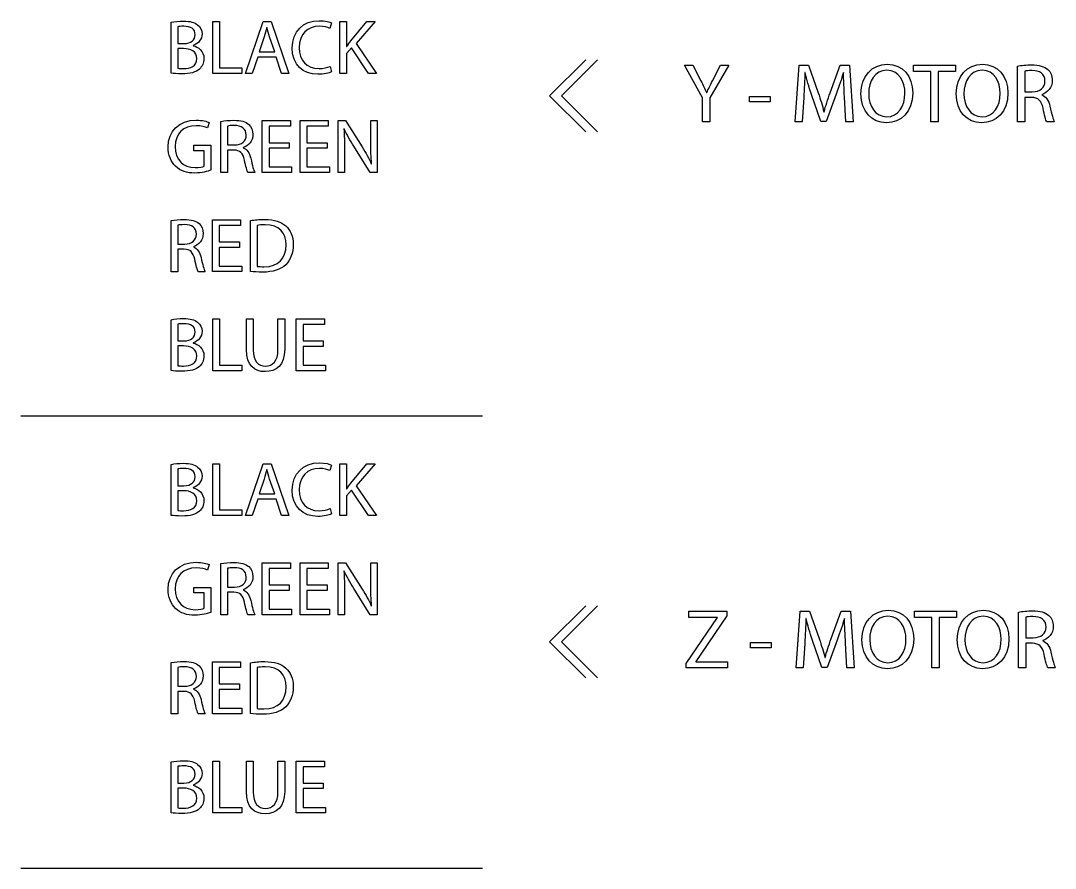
# Model space of a CAD drawing. Header units: millimetres. Extents: x -1014 to -186, y -862 to -38.
# Drawn here: x -564.1 to -511.9, y -216.5 to -173.7 of the extents above; entities that cross this region are included whole.
import ezdxf

# ---------------------------------------------------------------- set-up
doc = ezdxf.new("R2010")
doc.units = ezdxf.units.MM
doc.layers.add('TEXT', color=5, linetype='Continuous', true_color=0x0000ff)

msp = doc.modelspace()

# ---------------------------------------------------------------- linework, layer by layer
at = {"layer": 'TEXT', "color": 5, "lineweight": 25, "true_color": 0x0000ff}
for points in [[(-556.499, -176.375), (-556.499, -173.806), (-556.499, -173.806)], [(-556.162, -174.031), (-556.162, -174.877), (-556.162, -174.877)], [(-554.4, -173.767), (-554.058, -173.767), (-554.058, -176.1), (-552.94, -176.1), (-552.94, -176.383), (-554.4, -176.383), (-554.4, -173.767), (-554.4, -173.767)], [(-552.141, -175.56), (-552.413, -176.383), (-552.762, -176.383), (-551.87, -173.767), (-551.466, -173.767), (-550.574, -176.383), (-550.934, -176.383), (-551.214, -175.56), (-552.141, -175.56), (-552.141, -175.56)], [(-551.676, -174.065), (-551.683, -174.065)], [(-548.416, -173.841), (-548.501, -174.116)], [(-547.997, -173.767), (-547.659, -173.767), (-547.659, -175.028), (-547.648, -175.028)], [(-547.442, -174.749), (-546.643, -173.767), (-546.223, -173.767), (-547.17, -174.877), (-546.149, -176.383), (-546.549, -176.383), (-547.407, -175.098), (-547.659, -175.385), (-547.659, -176.383), (-547.997, -176.383), (-547.997, -173.767), (-547.997, -173.767)], [(-551.816, -174.539), (-552.071, -175.296), (-551.28, -175.296), (-551.28, -175.296)], [(-551.28, -175.296), (-551.54, -174.543)], [(-556.162, -174.877), (-555.855, -174.877)], [(-555.882, -175.129), (-556.162, -175.129), (-556.162, -176.126), (-556.162, -176.126)], [(-555.389, -174.974), (-555.389, -174.985)], [(-535.609, -179.327), (-537.426, -177.51), (-535.609, -175.694)], [(-535.009, -179.327), (-536.825, -177.51), (-535.009, -175.694)], [(-548.489, -176.029), (-548.423, -176.301), (-548.423, -176.301)], [(-529.717, -178.827), (-529.717, -177.617), (-530.623, -175.975), (-530.2, -175.975), (-529.797, -176.762)], [(-529.218, -176.762), (-528.808, -175.975), (-528.393, -175.975), (-529.345, -177.612), (-529.345, -178.827), (-529.717, -178.827), (-529.717, -178.827)], [(-524.616, -177.605), (-524.692, -178.827), (-525.043, -178.827), (-524.844, -175.975), (-524.375, -175.975), (-523.888, -177.355)], [(-523.287, -177.355), (-522.78, -175.975), (-522.31, -175.975), (-522.132, -178.827), (-522.496, -178.827), (-522.564, -177.575), (-522.564, -177.575)], [(-518.211, -176.288), (-519.079, -176.288), (-519.079, -175.975), (-516.967, -175.975), (-516.967, -176.288), (-517.839, -176.288), (-517.839, -178.827), (-518.211, -178.827), (-518.211, -176.288), (-518.211, -176.288)], [(-513.131, -177.591), (-513.478, -177.591), (-513.478, -178.826), (-513.847, -178.826), (-513.847, -176.013), (-513.847, -176.013)], [(-524.552, -176.343), (-524.561, -176.343)], [(-522.61, -176.343), (-522.619, -176.343)], [(-513.478, -176.271), (-513.478, -177.312), (-513.478, -177.312)], [(-529.514, -177.35), (-529.505, -177.35)], [(-527.359, -177.549), (-526.313, -177.549), (-526.313, -177.82), (-527.359, -177.82), (-527.359, -177.549), (-527.359, -177.549)], [(-522.978, -177.427), (-523.482, -178.81), (-523.761, -178.81), (-524.226, -177.452)], [(-513.478, -177.312), (-513.102, -177.312)], [(-512.623, -177.456), (-512.623, -177.469)], [(-523.601, -178.315), (-523.592, -178.315)], [(-554.582, -178.86), (-554.667, -179.136)], [(-553.336, -180.249), (-553.654, -180.249), (-553.654, -181.382), (-553.992, -181.382), (-553.992, -178.801), (-553.992, -178.801)], [(-550.554, -180.156), (-551.567, -180.156), (-551.567, -181.099), (-550.434, -181.099), (-550.434, -181.382), (-551.908, -181.382), (-551.908, -178.767), (-550.492, -178.767), (-550.492, -179.05), (-551.567, -179.05), (-551.567, -179.877), (-550.554, -179.877), (-550.554, -180.156), (-550.554, -180.156)], [(-548.645, -180.156), (-549.658, -180.156), (-549.658, -181.099), (-548.524, -181.099), (-548.524, -181.382), (-549.999, -181.382), (-549.999, -178.767), (-548.583, -178.767), (-548.583, -179.05), (-549.658, -179.05), (-549.658, -179.877), (-548.645, -179.877), (-548.645, -180.156), (-548.645, -180.156)], [(-548.086, -181.382), (-548.086, -178.767), (-547.714, -178.767), (-546.879, -180.09)], [(-546.44, -179.861), (-546.44, -178.767), (-546.122, -178.767), (-546.122, -181.382), (-546.464, -181.382), (-547.294, -180.055)], [(-511.989, -178.827), (-512.369, -178.827)], [(-553.654, -179.039), (-553.654, -179.993), (-553.654, -179.993)], [(-547.78, -179.182), (-547.791, -179.186)], [(-554.838, -181.061), (-554.838, -180.281), (-555.366, -180.281), (-555.366, -180.009), (-554.504, -180.009), (-554.504, -181.266), (-554.504, -181.266)], [(-553.654, -179.993), (-553.309, -179.993)], [(-552.871, -180.125), (-552.871, -180.137)], [(-547.768, -180.265), (-547.768, -181.382), (-548.086, -181.382), (-548.086, -181.382)], [(-546.413, -180.94), (-546.402, -180.936)], [(-552.288, -181.382), (-552.638, -181.382)], [(-555.843, -185.249), (-556.162, -185.249), (-556.162, -186.383), (-556.499, -186.383), (-556.499, -183.802), (-556.499, -183.802)], [(-556.162, -184.039), (-556.162, -184.993), (-556.162, -184.993)], [(-553.061, -185.156), (-554.074, -185.156), (-554.074, -186.099), (-552.94, -186.099), (-552.94, -186.382), (-554.415, -186.382), (-554.415, -183.766), (-552.999, -183.766), (-552.999, -184.05), (-554.074, -184.05), (-554.074, -184.877), (-553.061, -184.877), (-553.061, -185.156), (-553.061, -185.156)], [(-552.502, -186.375), (-552.502, -183.806), (-552.502, -183.806)], [(-552.165, -184.05), (-552.165, -186.119), (-552.165, -186.119)], [(-556.162, -184.993), (-555.816, -184.993)], [(-555.377, -185.125), (-555.377, -185.137)], [(-554.795, -186.383), (-555.145, -186.383)], [(-554.4, -188.767), (-554.058, -188.767), (-554.058, -191.099), (-552.94, -191.099), (-552.94, -191.383), (-554.4, -191.383), (-554.4, -188.767), (-554.4, -188.767)], [(-552.708, -190.307), (-552.708, -188.767), (-552.366, -188.767), (-552.366, -188.767)], [(-552.366, -188.767), (-552.366, -190.319)], [(-551.12, -190.319), (-551.12, -188.767), (-550.779, -188.767), (-550.779, -190.296)], [(-548.842, -190.156), (-549.856, -190.156), (-549.856, -191.099), (-548.722, -191.099), (-548.722, -191.383), (-550.197, -191.383), (-550.197, -188.767), (-548.78, -188.767), (-548.78, -189.05), (-549.856, -189.05), (-549.856, -189.877), (-548.842, -189.877), (-548.842, -190.156), (-548.842, -190.156)], [(-556.499, -191.375), (-556.499, -188.806), (-556.499, -188.806)], [(-556.162, -189.031), (-556.162, -189.877), (-556.162, -189.877)], [(-556.162, -189.877), (-555.855, -189.877)], [(-555.882, -190.129), (-556.162, -190.129), (-556.162, -191.126), (-556.162, -191.126)], [(-555.389, -189.974), (-555.389, -189.985)], [(-564.086, -193.648), (-540.803, -193.648)], [(-554.4, -196.067), (-554.058, -196.067), (-554.058, -198.4), (-552.94, -198.4), (-552.94, -198.683), (-554.4, -198.683), (-554.4, -196.067), (-554.4, -196.067)], [(-552.141, -197.86), (-552.413, -198.683), (-552.762, -198.683), (-551.87, -196.067), (-551.466, -196.067), (-550.574, -198.683), (-550.934, -198.683), (-551.214, -197.86), (-552.141, -197.86), (-552.141, -197.86)], [(-547.997, -196.067), (-547.659, -196.067), (-547.659, -197.329), (-547.648, -197.329)], [(-547.442, -197.049), (-546.643, -196.067), (-546.223, -196.067), (-547.17, -197.177), (-546.149, -198.683), (-546.549, -198.683), (-547.407, -197.399), (-547.659, -197.686), (-547.659, -198.683), (-547.997, -198.683), (-547.997, -196.067), (-547.997, -196.067)], [(-556.499, -198.675), (-556.499, -196.106), (-556.499, -196.106)], [(-556.162, -196.331), (-556.162, -197.177), (-556.162, -197.177)], [(-551.676, -196.366), (-551.683, -196.366)], [(-548.416, -196.141), (-548.501, -196.417)], [(-551.816, -196.84), (-552.071, -197.596), (-551.28, -197.596), (-551.28, -197.596)], [(-551.28, -197.596), (-551.54, -196.844)], [(-556.162, -197.177), (-555.855, -197.177)], [(-555.882, -197.43), (-556.162, -197.43), (-556.162, -198.427), (-556.162, -198.427)], [(-555.389, -197.274), (-555.389, -197.286)], [(-548.489, -198.33), (-548.423, -198.601), (-548.423, -198.601)], [(-554.582, -201.16), (-554.667, -201.436)], [(-553.336, -202.549), (-553.654, -202.549), (-553.654, -203.683), (-553.992, -203.683), (-553.992, -201.102), (-553.992, -201.102)], [(-550.554, -202.456), (-551.567, -202.456), (-551.567, -203.4), (-550.434, -203.4), (-550.434, -203.683), (-551.908, -203.683), (-551.908, -201.067), (-550.492, -201.067), (-550.492, -201.35), (-551.567, -201.35), (-551.567, -202.177), (-550.554, -202.177), (-550.554, -202.456), (-550.554, -202.456)], [(-548.645, -202.456), (-549.658, -202.456), (-549.658, -203.4), (-548.524, -203.4), (-548.524, -203.683), (-549.999, -203.683), (-549.999, -201.067), (-548.583, -201.067), (-548.583, -201.35), (-549.658, -201.35), (-549.658, -202.177), (-548.645, -202.177), (-548.645, -202.456), (-548.645, -202.456)], [(-548.086, -203.683), (-548.086, -201.067), (-547.714, -201.067), (-546.879, -202.391)], [(-546.44, -202.162), (-546.44, -201.067), (-546.122, -201.067), (-546.122, -203.683), (-546.464, -203.683), (-547.294, -202.355)], [(-553.654, -201.339), (-553.654, -202.294), (-553.654, -202.294)], [(-547.78, -201.482), (-547.791, -201.486)], [(-554.838, -203.361), (-554.838, -202.581), (-555.366, -202.581), (-555.366, -202.309), (-554.504, -202.309), (-554.504, -203.566), (-554.504, -203.566)], [(-553.654, -202.294), (-553.309, -202.294)], [(-552.871, -202.426), (-552.871, -202.437)], [(-547.768, -202.565), (-547.768, -203.683), (-548.086, -203.683), (-548.086, -203.683)], [(-546.413, -203.241), (-546.402, -203.237)], [(-535.609, -206.861), (-537.426, -205.045), (-535.609, -203.229)], [(-535.009, -206.861), (-536.825, -205.045), (-535.009, -203.229)], [(-552.288, -203.683), (-552.638, -203.683)], [(-530.547, -206.146), (-528.968, -203.831), (-528.968, -203.819), (-530.411, -203.819), (-530.411, -203.51), (-528.486, -203.51), (-528.486, -203.734), (-530.06, -206.04), (-530.06, -206.053), (-528.465, -206.053), (-528.465, -206.362), (-530.547, -206.362), (-530.547, -206.146), (-530.547, -206.146)], [(-524.565, -205.138), (-524.641, -206.361), (-524.993, -206.361), (-524.794, -203.509), (-524.324, -203.509), (-523.838, -204.889)], [(-524.502, -203.878), (-524.51, -203.878)], [(-523.237, -204.889), (-522.729, -203.509), (-522.259, -203.509), (-522.081, -206.361), (-522.446, -206.361), (-522.513, -205.109), (-522.513, -205.109)], [(-522.56, -203.878), (-522.568, -203.878)], [(-518.16, -203.823), (-519.027, -203.823), (-519.027, -203.51), (-516.916, -203.51), (-516.916, -203.823), (-517.788, -203.823), (-517.788, -206.362), (-518.16, -206.362), (-518.16, -203.823), (-518.16, -203.823)], [(-513.08, -205.126), (-513.427, -205.126), (-513.427, -206.362), (-513.795, -206.362), (-513.795, -203.548), (-513.795, -203.548)], [(-513.427, -203.806), (-513.427, -204.847), (-513.427, -204.847)], [(-513.427, -204.847), (-513.051, -204.847)], [(-527.308, -205.084), (-526.263, -205.084), (-526.263, -205.355), (-527.308, -205.355), (-527.308, -205.084), (-527.308, -205.084)], [(-522.928, -204.961), (-523.432, -206.345), (-523.711, -206.345), (-524.176, -204.986)], [(-512.572, -204.991), (-512.572, -205.004)], [(-523.55, -205.849), (-523.541, -205.849)], [(-555.843, -207.55), (-556.162, -207.55), (-556.162, -208.683), (-556.499, -208.683), (-556.499, -206.102), (-556.499, -206.102)], [(-556.162, -206.339), (-556.162, -207.294), (-556.162, -207.294)], [(-553.061, -207.457), (-554.074, -207.457), (-554.074, -208.4), (-552.94, -208.4), (-552.94, -208.683), (-554.415, -208.683), (-554.415, -206.067), (-552.999, -206.067), (-552.999, -206.351), (-554.074, -206.351), (-554.074, -207.178), (-553.061, -207.178), (-553.061, -207.457), (-553.061, -207.457)], [(-552.502, -208.675), (-552.502, -206.106), (-552.502, -206.106)], [(-552.165, -206.351), (-552.165, -208.419), (-552.165, -208.419)], [(-511.938, -206.362), (-512.318, -206.362)], [(-556.162, -207.294), (-555.816, -207.294)], [(-555.377, -207.426), (-555.377, -207.437)], [(-554.795, -208.683), (-555.145, -208.683)], [(-556.499, -213.675), (-556.499, -211.106), (-556.499, -211.106)], [(-554.4, -211.067), (-554.058, -211.067), (-554.058, -213.4), (-552.94, -213.4), (-552.94, -213.683), (-554.4, -213.683), (-554.4, -211.067), (-554.4, -211.067)], [(-552.708, -212.608), (-552.708, -211.067), (-552.366, -211.067), (-552.366, -211.067)], [(-552.366, -211.067), (-552.366, -212.619)], [(-551.12, -212.619), (-551.12, -211.067), (-550.779, -211.067), (-550.779, -212.597)], [(-548.842, -212.456), (-549.856, -212.456), (-549.856, -213.4), (-548.722, -213.4), (-548.722, -213.683), (-550.197, -213.683), (-550.197, -211.067), (-548.78, -211.067), (-548.78, -211.351), (-549.856, -211.351), (-549.856, -212.177), (-548.842, -212.177), (-548.842, -212.456), (-548.842, -212.456)], [(-556.162, -211.331), (-556.162, -212.177), (-556.162, -212.177)], [(-556.162, -212.177), (-555.855, -212.177)], [(-555.882, -212.429), (-556.162, -212.429), (-556.162, -213.427), (-556.162, -213.427)], [(-555.389, -212.274), (-555.389, -212.286)], [(-564.086, -216.475), (-540.803, -216.475)]]:
    msp.add_lwpolyline(points, dxfattribs=at)
for points in [[(-556.499, -173.806), (-556.352, -173.771), (-556.115, -173.748), (-555.882, -173.748)], [(-555.862, -174.007), (-556.018, -174.007), (-556.107, -174.019), (-556.162, -174.031)], [(-555.882, -173.748), (-555.544, -173.748), (-555.327, -173.806), (-555.168, -173.938)], [(-555.292, -174.434), (-555.292, -174.132), (-555.521, -174.007), (-555.862, -174.007)], [(-555.168, -173.938), (-555.032, -174.039), (-554.947, -174.194), (-554.947, -174.4)], [(-551.683, -174.065), (-551.722, -174.217), (-551.761, -174.38), (-551.816, -174.539)], [(-551.54, -174.543), (-551.598, -174.372), (-551.637, -174.217), (-551.676, -174.065)], [(-550.403, -175.098), (-550.403, -174.275), (-549.848, -173.724), (-549.037, -173.724)], [(-549.025, -174.007), (-549.638, -174.007), (-550.046, -174.4), (-550.046, -175.086)], [(-549.037, -173.724), (-548.715, -173.724), (-548.505, -173.794), (-548.416, -173.841)], [(-548.501, -174.116), (-548.625, -174.054), (-548.808, -174.007), (-549.025, -174.007)], [(-555.855, -174.877), (-555.502, -174.877), (-555.292, -174.687), (-555.292, -174.434)], [(-554.947, -174.4), (-554.947, -174.656), (-555.117, -174.877), (-555.389, -174.974)], [(-555.207, -175.634), (-555.207, -175.281), (-555.513, -175.129), (-555.882, -175.129)], [(-555.389, -174.985), (-555.141, -175.044), (-554.85, -175.249), (-554.85, -175.638)], [(-549.114, -176.426), (-549.852, -176.426), (-550.403, -175.96), (-550.403, -175.098)], [(-550.046, -175.086), (-550.046, -175.731), (-549.677, -176.138), (-549.044, -176.138)], [(-547.648, -175.028), (-547.578, -174.927), (-547.508, -174.834), (-547.442, -174.749)], [(-555.878, -176.142), (-555.529, -176.142), (-555.207, -176.014), (-555.207, -175.634)], [(-554.85, -175.638), (-554.85, -175.863), (-554.939, -176.037), (-555.075, -176.162)], [(-556.162, -176.126), (-556.092, -176.138), (-555.999, -176.142), (-555.878, -176.142)], [(-555.075, -176.162), (-555.254, -176.329), (-555.548, -176.406), (-555.975, -176.406)], [(-549.044, -176.138), (-548.835, -176.138), (-548.625, -176.095), (-548.489, -176.029)], [(-521.733, -177.422), (-521.733, -176.517), (-521.174, -175.925), (-520.413, -175.925)], [(-520.426, -176.225), (-521.039, -176.225), (-521.344, -176.792), (-521.344, -177.414)], [(-519.516, -177.388), (-519.516, -176.817), (-519.812, -176.225), (-520.426, -176.225)], [(-520.413, -175.925), (-519.63, -175.925), (-519.127, -176.521), (-519.127, -177.371)], [(-516.932, -177.422), (-516.932, -176.517), (-516.374, -175.925), (-515.612, -175.925)], [(-515.625, -176.225), (-516.238, -176.225), (-516.543, -176.792), (-516.543, -177.414)], [(-514.715, -177.388), (-514.715, -176.817), (-515.011, -176.225), (-515.625, -176.225)], [(-515.612, -175.925), (-514.829, -175.925), (-514.326, -176.521), (-514.326, -177.371)], [(-513.847, -176.013), (-513.66, -175.979), (-513.389, -175.954), (-513.14, -175.954)], [(-513.114, -176.242), (-513.292, -176.242), (-513.415, -176.254), (-513.478, -176.271)], [(-513.14, -175.954), (-512.746, -175.954), (-512.488, -176.03), (-512.315, -176.186)], [(-512.458, -176.771), (-512.458, -176.403), (-512.725, -176.242), (-513.114, -176.242)], [(-512.315, -176.186), (-512.175, -176.313), (-512.09, -176.508), (-512.09, -176.732)], [(-555.975, -176.406), (-556.208, -176.406), (-556.387, -176.391), (-556.499, -176.375)], [(-548.423, -176.301), (-548.544, -176.363), (-548.796, -176.426), (-549.114, -176.426)], [(-529.797, -176.762), (-529.692, -176.978), (-529.603, -177.152), (-529.514, -177.35)], [(-529.505, -177.35), (-529.429, -177.164), (-529.328, -176.978), (-529.218, -176.762)], [(-524.561, -176.343), (-524.569, -176.699), (-524.591, -177.173), (-524.616, -177.605)], [(-524.226, -177.452), (-524.362, -177.046), (-524.472, -176.682), (-524.552, -176.343)], [(-522.619, -176.343), (-522.72, -176.674), (-522.835, -177.033), (-522.978, -177.427)], [(-522.564, -177.575), (-522.585, -177.177), (-522.61, -176.694), (-522.61, -176.343)], [(-513.102, -177.312), (-512.708, -177.312), (-512.458, -177.097), (-512.458, -176.771)], [(-512.09, -176.732), (-512.09, -177.105), (-512.328, -177.354), (-512.623, -177.456)], [(-523.888, -177.355), (-523.77, -177.706), (-523.677, -178.019), (-523.601, -178.315)], [(-523.592, -178.315), (-523.516, -178.027), (-523.414, -177.714), (-523.287, -177.355)], [(-520.451, -178.873), (-521.208, -178.873), (-521.733, -178.285), (-521.733, -177.422)], [(-521.344, -177.414), (-521.344, -178.027), (-521.014, -178.573), (-520.43, -178.573)], [(-519.127, -177.371), (-519.127, -178.349), (-519.723, -178.873), (-520.451, -178.873)], [(-520.43, -178.573), (-519.846, -178.573), (-519.516, -178.036), (-519.516, -177.388)], [(-515.65, -178.873), (-516.407, -178.873), (-516.932, -178.285), (-516.932, -177.422)], [(-516.543, -177.414), (-516.543, -178.027), (-516.213, -178.573), (-515.629, -178.573)], [(-514.326, -177.371), (-514.326, -178.349), (-514.922, -178.873), (-515.65, -178.873)], [(-515.629, -178.573), (-515.045, -178.573), (-514.715, -178.036), (-514.715, -177.388)], [(-512.556, -178.145), (-512.64, -177.752), (-512.797, -177.604), (-513.131, -177.591)], [(-512.623, -177.469), (-512.408, -177.545), (-512.276, -177.748), (-512.209, -178.044)], [(-512.369, -178.827), (-512.416, -178.742), (-512.48, -178.501), (-512.556, -178.145)], [(-512.209, -178.044), (-512.116, -178.442), (-512.048, -178.717), (-511.989, -178.827)], [(-556.654, -180.091), (-556.654, -179.31), (-556.115, -178.74), (-555.238, -178.74)], [(-555.238, -178.74), (-554.935, -178.74), (-554.694, -178.806), (-554.582, -178.86)], [(-553.992, -178.801), (-553.821, -178.77), (-553.573, -178.748), (-553.344, -178.748)], [(-553.344, -178.748), (-552.983, -178.748), (-552.746, -178.817), (-552.587, -178.961)], [(-555.245, -179.023), (-555.882, -179.023), (-556.297, -179.419), (-556.297, -180.075)], [(-554.667, -179.136), (-554.807, -179.07), (-554.982, -179.023), (-555.245, -179.023)], [(-553.321, -179.011), (-553.484, -179.011), (-553.596, -179.023), (-553.654, -179.039)], [(-552.719, -179.496), (-552.719, -179.159), (-552.963, -179.011), (-553.321, -179.011)], [(-552.587, -178.961), (-552.459, -179.077), (-552.382, -179.256), (-552.382, -179.462)], [(-547.791, -179.186), (-547.772, -179.516), (-547.768, -179.83), (-547.768, -180.265)], [(-547.294, -180.055), (-547.477, -179.764), (-547.652, -179.465), (-547.78, -179.182)], [(-553.309, -179.993), (-552.948, -179.993), (-552.719, -179.795), (-552.719, -179.496)], [(-552.382, -179.462), (-552.382, -179.803), (-552.599, -180.032), (-552.871, -180.125)], [(-546.402, -180.936), (-546.433, -180.587), (-546.44, -180.269), (-546.44, -179.861)], [(-556.289, -181.065), (-556.515, -180.847), (-556.654, -180.498), (-556.654, -180.091)], [(-556.297, -180.075), (-556.297, -180.739), (-555.901, -181.131), (-555.288, -181.131)], [(-552.808, -180.758), (-552.886, -180.397), (-553.03, -180.261), (-553.336, -180.249)], [(-552.871, -180.137), (-552.673, -180.207), (-552.552, -180.393), (-552.49, -180.665)], [(-546.879, -180.09), (-546.689, -180.397), (-546.534, -180.672), (-546.413, -180.94)], [(-552.638, -181.382), (-552.68, -181.305), (-552.739, -181.084), (-552.808, -180.758)], [(-552.49, -180.665), (-552.404, -181.03), (-552.343, -181.282), (-552.288, -181.382)], [(-555.312, -181.41), (-555.708, -181.41), (-556.034, -181.309), (-556.289, -181.065)], [(-554.504, -181.266), (-554.656, -181.324), (-554.958, -181.41), (-555.312, -181.41)], [(-555.288, -181.131), (-555.067, -181.131), (-554.916, -181.1), (-554.838, -181.061)], [(-556.499, -183.802), (-556.328, -183.771), (-556.08, -183.748), (-555.851, -183.748)], [(-555.828, -184.012), (-555.991, -184.012), (-556.103, -184.023), (-556.162, -184.039)], [(-555.851, -183.748), (-555.49, -183.748), (-555.254, -183.817), (-555.094, -183.961)], [(-555.226, -184.497), (-555.226, -184.159), (-555.47, -184.012), (-555.828, -184.012)], [(-555.094, -183.961), (-554.966, -184.077), (-554.888, -184.256), (-554.888, -184.462)], [(-552.502, -183.806), (-552.297, -183.771), (-552.052, -183.748), (-551.784, -183.748)], [(-551.769, -184.015), (-551.943, -184.015), (-552.075, -184.031), (-552.165, -184.05)], [(-551.784, -183.748), (-551.299, -183.748), (-550.954, -183.864), (-550.725, -184.073)], [(-550.709, -185.024), (-550.705, -184.407), (-551.054, -184.015), (-551.769, -184.015)], [(-550.725, -184.073), (-550.488, -184.287), (-550.352, -184.59), (-550.352, -185.013)], [(-555.816, -184.993), (-555.455, -184.993), (-555.226, -184.795), (-555.226, -184.497)], [(-554.888, -184.462), (-554.888, -184.803), (-555.106, -185.032), (-555.377, -185.125)], [(-551.823, -186.134), (-551.097, -186.134), (-550.709, -185.73), (-550.709, -185.024)], [(-550.352, -185.013), (-550.352, -185.439), (-550.488, -185.789), (-550.728, -186.03)], [(-555.315, -185.758), (-555.393, -185.397), (-555.536, -185.261), (-555.843, -185.249)], [(-555.377, -185.137), (-555.179, -185.207), (-555.059, -185.393), (-554.997, -185.665)], [(-555.145, -186.383), (-555.187, -186.305), (-555.245, -186.084), (-555.315, -185.758)], [(-554.997, -185.665), (-554.912, -186.03), (-554.85, -186.282), (-554.795, -186.383)], [(-552.165, -186.119), (-552.079, -186.13), (-551.955, -186.134), (-551.823, -186.134)], [(-550.728, -186.03), (-550.977, -186.274), (-551.38, -186.406), (-551.889, -186.406)], [(-551.889, -186.406), (-552.134, -186.406), (-552.331, -186.394), (-552.502, -186.375)], [(-556.499, -188.806), (-556.352, -188.771), (-556.115, -188.747), (-555.882, -188.747)], [(-555.882, -188.747), (-555.544, -188.747), (-555.327, -188.806), (-555.168, -188.938)], [(-555.862, -189.007), (-556.018, -189.007), (-556.107, -189.019), (-556.162, -189.031)], [(-555.292, -189.435), (-555.292, -189.132), (-555.521, -189.007), (-555.862, -189.007)], [(-555.168, -188.938), (-555.032, -189.039), (-554.947, -189.194), (-554.947, -189.399)], [(-555.855, -189.877), (-555.502, -189.877), (-555.292, -189.687), (-555.292, -189.435)], [(-554.947, -189.399), (-554.947, -189.656), (-555.117, -189.877), (-555.389, -189.974)], [(-555.207, -190.634), (-555.207, -190.281), (-555.513, -190.129), (-555.882, -190.129)], [(-555.389, -189.985), (-555.141, -190.043), (-554.85, -190.249), (-554.85, -190.638)], [(-551.769, -191.425), (-552.304, -191.425), (-552.708, -191.123), (-552.708, -190.307)], [(-552.366, -190.319), (-552.366, -190.901), (-552.106, -191.15), (-551.757, -191.15)], [(-550.779, -190.296), (-550.779, -191.099), (-551.202, -191.425), (-551.769, -191.425)], [(-551.757, -191.15), (-551.373, -191.15), (-551.12, -190.894), (-551.12, -190.319)], [(-555.878, -191.142), (-555.529, -191.142), (-555.207, -191.014), (-555.207, -190.634)], [(-554.85, -190.638), (-554.85, -190.863), (-554.939, -191.037), (-555.075, -191.161)], [(-555.975, -191.406), (-556.208, -191.406), (-556.387, -191.391), (-556.499, -191.375)], [(-556.162, -191.126), (-556.092, -191.138), (-555.999, -191.142), (-555.878, -191.142)], [(-555.075, -191.161), (-555.254, -191.328), (-555.548, -191.406), (-555.975, -191.406)], [(-556.499, -196.106), (-556.352, -196.071), (-556.115, -196.048), (-555.882, -196.048)], [(-555.882, -196.048), (-555.544, -196.048), (-555.327, -196.106), (-555.168, -196.238)], [(-550.403, -197.399), (-550.403, -196.576), (-549.848, -196.024), (-549.037, -196.024)], [(-549.037, -196.024), (-548.715, -196.024), (-548.505, -196.095), (-548.416, -196.141)], [(-555.862, -196.308), (-556.018, -196.308), (-556.107, -196.319), (-556.162, -196.331)], [(-555.292, -196.735), (-555.292, -196.432), (-555.521, -196.308), (-555.862, -196.308)], [(-555.168, -196.238), (-555.032, -196.339), (-554.947, -196.494), (-554.947, -196.7)], [(-551.683, -196.366), (-551.722, -196.518), (-551.761, -196.681), (-551.816, -196.84)], [(-551.54, -196.844), (-551.598, -196.673), (-551.637, -196.518), (-551.676, -196.366)], [(-549.025, -196.308), (-549.638, -196.308), (-550.046, -196.7), (-550.046, -197.387)], [(-548.501, -196.417), (-548.625, -196.355), (-548.808, -196.308), (-549.025, -196.308)], [(-555.855, -197.177), (-555.502, -197.177), (-555.292, -196.987), (-555.292, -196.735)], [(-554.947, -196.7), (-554.947, -196.956), (-555.117, -197.177), (-555.389, -197.274)], [(-547.648, -197.329), (-547.578, -197.228), (-547.508, -197.135), (-547.442, -197.049)], [(-555.207, -197.934), (-555.207, -197.581), (-555.513, -197.43), (-555.882, -197.43)], [(-555.389, -197.286), (-555.141, -197.344), (-554.85, -197.55), (-554.85, -197.938)], [(-549.114, -198.726), (-549.852, -198.726), (-550.403, -198.26), (-550.403, -197.399)], [(-550.046, -197.387), (-550.046, -198.031), (-549.677, -198.439), (-549.044, -198.439)], [(-555.878, -198.443), (-555.529, -198.443), (-555.207, -198.315), (-555.207, -197.934)], [(-554.85, -197.938), (-554.85, -198.163), (-554.939, -198.338), (-555.075, -198.462)], [(-555.975, -198.707), (-556.208, -198.707), (-556.387, -198.691), (-556.499, -198.675)], [(-556.162, -198.427), (-556.092, -198.439), (-555.999, -198.443), (-555.878, -198.443)], [(-555.075, -198.462), (-555.254, -198.629), (-555.548, -198.707), (-555.975, -198.707)], [(-548.423, -198.601), (-548.544, -198.664), (-548.796, -198.726), (-549.114, -198.726)], [(-549.044, -198.439), (-548.835, -198.439), (-548.625, -198.396), (-548.489, -198.33)], [(-556.654, -202.391), (-556.654, -201.61), (-556.115, -201.04), (-555.238, -201.04)], [(-555.238, -201.04), (-554.935, -201.04), (-554.694, -201.106), (-554.582, -201.16)], [(-553.992, -201.102), (-553.821, -201.071), (-553.573, -201.048), (-553.344, -201.048)], [(-553.344, -201.048), (-552.983, -201.048), (-552.746, -201.118), (-552.587, -201.261)], [(-552.587, -201.261), (-552.459, -201.378), (-552.382, -201.556), (-552.382, -201.762)], [(-555.245, -201.324), (-555.882, -201.324), (-556.297, -201.719), (-556.297, -202.375)], [(-554.667, -201.436), (-554.807, -201.37), (-554.982, -201.324), (-555.245, -201.324)], [(-553.321, -201.312), (-553.484, -201.312), (-553.596, -201.324), (-553.654, -201.339)], [(-552.719, -201.797), (-552.719, -201.459), (-552.963, -201.312), (-553.321, -201.312)], [(-553.309, -202.294), (-552.948, -202.294), (-552.719, -202.095), (-552.719, -201.797)], [(-552.382, -201.762), (-552.382, -202.104), (-552.599, -202.332), (-552.871, -202.426)], [(-547.791, -201.486), (-547.772, -201.816), (-547.768, -202.13), (-547.768, -202.565)], [(-547.294, -202.355), (-547.477, -202.064), (-547.652, -201.766), (-547.78, -201.482)], [(-546.402, -203.237), (-546.433, -202.887), (-546.44, -202.569), (-546.44, -202.162)], [(-556.289, -203.365), (-556.515, -203.147), (-556.654, -202.798), (-556.654, -202.391)], [(-556.297, -202.375), (-556.297, -203.039), (-555.901, -203.431), (-555.288, -203.431)], [(-552.808, -203.058), (-552.886, -202.697), (-553.03, -202.561), (-553.336, -202.549)], [(-552.871, -202.437), (-552.673, -202.507), (-552.552, -202.693), (-552.49, -202.965)], [(-546.879, -202.391), (-546.689, -202.697), (-546.534, -202.972), (-546.413, -203.241)], [(-555.312, -203.71), (-555.708, -203.71), (-556.034, -203.609), (-556.289, -203.365)], [(-555.288, -203.431), (-555.067, -203.431), (-554.916, -203.4), (-554.838, -203.361)], [(-552.638, -203.683), (-552.68, -203.606), (-552.739, -203.384), (-552.808, -203.058)], [(-552.49, -202.965), (-552.404, -203.33), (-552.343, -203.582), (-552.288, -203.683)], [(-554.504, -203.566), (-554.656, -203.625), (-554.958, -203.71), (-555.312, -203.71)], [(-524.51, -203.878), (-524.519, -204.233), (-524.54, -204.707), (-524.565, -205.138)], [(-524.176, -204.986), (-524.311, -204.58), (-524.421, -204.216), (-524.502, -203.878)], [(-522.568, -203.878), (-522.67, -204.208), (-522.784, -204.568), (-522.928, -204.961)], [(-522.513, -205.109), (-522.534, -204.711), (-522.56, -204.229), (-522.56, -203.878)], [(-521.682, -204.957), (-521.682, -204.052), (-521.124, -203.459), (-520.362, -203.459)], [(-520.375, -203.759), (-520.988, -203.759), (-521.293, -204.327), (-521.293, -204.948)], [(-519.465, -204.923), (-519.465, -204.352), (-519.761, -203.759), (-520.375, -203.759)], [(-520.362, -203.459), (-519.579, -203.459), (-519.076, -204.056), (-519.076, -204.906)], [(-516.882, -204.957), (-516.882, -204.052), (-516.323, -203.459), (-515.561, -203.459)], [(-515.574, -203.759), (-516.188, -203.759), (-516.492, -204.327), (-516.492, -204.948)], [(-514.664, -204.923), (-514.664, -204.352), (-514.961, -203.759), (-515.574, -203.759)], [(-515.561, -203.459), (-514.779, -203.459), (-514.275, -204.056), (-514.275, -204.906)], [(-513.795, -203.548), (-513.609, -203.514), (-513.338, -203.489), (-513.089, -203.489)], [(-513.063, -203.776), (-513.241, -203.776), (-513.364, -203.789), (-513.427, -203.806)], [(-513.089, -203.489), (-512.695, -203.489), (-512.437, -203.565), (-512.264, -203.721)], [(-512.407, -204.305), (-512.407, -203.937), (-512.674, -203.776), (-513.063, -203.776)], [(-512.264, -203.721), (-512.124, -203.848), (-512.039, -204.043), (-512.039, -204.267)], [(-513.051, -204.847), (-512.657, -204.847), (-512.407, -204.631), (-512.407, -204.305)], [(-512.039, -204.267), (-512.039, -204.64), (-512.276, -204.889), (-512.572, -204.991)], [(-523.838, -204.889), (-523.719, -205.24), (-523.626, -205.553), (-523.55, -205.849)], [(-523.541, -205.849), (-523.465, -205.562), (-523.363, -205.249), (-523.237, -204.889)], [(-519.076, -204.906), (-519.076, -205.884), (-519.672, -206.408), (-520.4, -206.408)], [(-520.379, -206.108), (-519.795, -206.108), (-519.465, -205.57), (-519.465, -204.923)], [(-514.275, -204.906), (-514.275, -205.884), (-514.872, -206.408), (-515.6, -206.408)], [(-515.578, -206.108), (-514.994, -206.108), (-514.664, -205.57), (-514.664, -204.923)], [(-520.4, -206.408), (-521.157, -206.408), (-521.682, -205.82), (-521.682, -204.957)], [(-521.293, -204.948), (-521.293, -205.562), (-520.963, -206.108), (-520.379, -206.108)], [(-515.6, -206.408), (-516.357, -206.408), (-516.882, -205.82), (-516.882, -204.957)], [(-516.492, -204.948), (-516.492, -205.562), (-516.162, -206.108), (-515.578, -206.108)], [(-512.505, -205.68), (-512.589, -205.287), (-512.746, -205.139), (-513.08, -205.126)], [(-512.572, -205.004), (-512.357, -205.08), (-512.226, -205.283), (-512.158, -205.579)], [(-512.318, -206.362), (-512.365, -206.277), (-512.429, -206.036), (-512.505, -205.68)], [(-512.158, -205.579), (-512.065, -205.976), (-511.997, -206.252), (-511.938, -206.362)], [(-556.499, -206.102), (-556.328, -206.071), (-556.08, -206.048), (-555.851, -206.048)], [(-555.828, -206.312), (-555.991, -206.312), (-556.103, -206.323), (-556.162, -206.339)], [(-555.851, -206.048), (-555.49, -206.048), (-555.254, -206.117), (-555.094, -206.261)], [(-555.226, -206.797), (-555.226, -206.459), (-555.47, -206.312), (-555.828, -206.312)], [(-555.094, -206.261), (-554.966, -206.377), (-554.888, -206.556), (-554.888, -206.762)], [(-552.502, -206.106), (-552.297, -206.071), (-552.052, -206.048), (-551.784, -206.048)], [(-551.769, -206.316), (-551.943, -206.316), (-552.075, -206.331), (-552.165, -206.351)], [(-551.784, -206.048), (-551.299, -206.048), (-550.954, -206.165), (-550.725, -206.374)], [(-550.709, -207.325), (-550.705, -206.708), (-551.054, -206.316), (-551.769, -206.316)], [(-550.725, -206.374), (-550.488, -206.587), (-550.352, -206.89), (-550.352, -207.313)], [(-555.816, -207.294), (-555.455, -207.294), (-555.226, -207.095), (-555.226, -206.797)], [(-554.888, -206.762), (-554.888, -207.103), (-555.106, -207.332), (-555.377, -207.426)], [(-555.377, -207.437), (-555.179, -207.507), (-555.059, -207.693), (-554.997, -207.965)], [(-551.823, -208.435), (-551.097, -208.435), (-550.709, -208.031), (-550.709, -207.325)], [(-550.352, -207.313), (-550.352, -207.74), (-550.488, -208.089), (-550.728, -208.33)], [(-555.315, -208.058), (-555.393, -207.698), (-555.536, -207.561), (-555.843, -207.55)], [(-555.145, -208.683), (-555.187, -208.605), (-555.245, -208.384), (-555.315, -208.058)], [(-554.997, -207.965), (-554.912, -208.33), (-554.85, -208.582), (-554.795, -208.683)], [(-552.165, -208.419), (-552.079, -208.431), (-551.955, -208.435), (-551.823, -208.435)], [(-550.728, -208.33), (-550.977, -208.575), (-551.38, -208.707), (-551.889, -208.707)], [(-551.889, -208.707), (-552.134, -208.707), (-552.331, -208.695), (-552.502, -208.675)], [(-556.499, -211.106), (-556.352, -211.071), (-556.115, -211.048), (-555.882, -211.048)], [(-555.882, -211.048), (-555.544, -211.048), (-555.327, -211.106), (-555.168, -211.238)], [(-555.862, -211.308), (-556.018, -211.308), (-556.107, -211.319), (-556.162, -211.331)], [(-555.292, -211.735), (-555.292, -211.432), (-555.521, -211.308), (-555.862, -211.308)], [(-554.947, -211.7), (-554.947, -211.956), (-555.117, -212.177), (-555.389, -212.274)], [(-555.168, -211.238), (-555.032, -211.339), (-554.947, -211.494), (-554.947, -211.7)], [(-555.855, -212.177), (-555.502, -212.177), (-555.292, -211.987), (-555.292, -211.735)], [(-555.207, -212.934), (-555.207, -212.581), (-555.513, -212.429), (-555.882, -212.429)], [(-555.389, -212.286), (-555.141, -212.344), (-554.85, -212.55), (-554.85, -212.938)], [(-551.769, -213.726), (-552.304, -213.726), (-552.708, -213.423), (-552.708, -212.608)], [(-552.366, -212.619), (-552.366, -213.202), (-552.106, -213.45), (-551.757, -213.45)], [(-550.779, -212.597), (-550.779, -213.4), (-551.202, -213.726), (-551.769, -213.726)], [(-551.757, -213.45), (-551.373, -213.45), (-551.12, -213.194), (-551.12, -212.619)], [(-555.878, -213.443), (-555.529, -213.443), (-555.207, -213.314), (-555.207, -212.934)], [(-554.85, -212.938), (-554.85, -213.163), (-554.939, -213.338), (-555.075, -213.462)], [(-555.975, -213.706), (-556.208, -213.706), (-556.387, -213.691), (-556.499, -213.675)], [(-556.162, -213.427), (-556.092, -213.439), (-555.999, -213.443), (-555.878, -213.443)], [(-555.075, -213.462), (-555.254, -213.629), (-555.548, -213.706), (-555.975, -213.706)]]:
    msp.add_open_spline(points, degree=3, dxfattribs=at)

doc.saveas('drawing.dxf')
